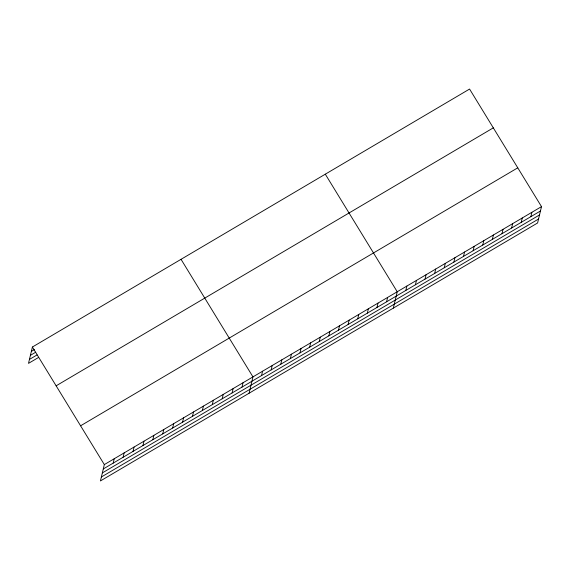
<?xml version="1.0" encoding="UTF-8"?>
<svg xmlns="http://www.w3.org/2000/svg" width="570" height="570" viewBox="0 0 570 570"><rect width="100%" height="100%" fill="white"/><g stroke="black" fill="none" stroke-linecap="round" stroke-linejoin="round"><path stroke-width="0.85" d="M32.397 347.023L104.324 464.593L100.427 480.945L537.603 222.977L541.5 206.625L469.573 89.055L32.397 347.023L28.5 363.375L38.411 357.533M113.188 463.111L114.228 458.743M123.099 457.261L124.139 452.901M133.01 451.419L134.05 447.051M142.92 445.569L143.961 441.201M152.824 439.719L153.864 435.359M162.735 433.877L163.775 429.509M172.646 428.027L173.686 423.66M182.557 422.178L183.597 417.817M192.468 416.335L193.508 411.968M202.371 410.486L203.412 406.118M212.282 404.636L213.322 400.275M222.193 398.793L223.233 394.426M232.104 392.944L233.144 388.576M242.015 387.094L243.055 382.734M249.069 393.236L252.959 376.884L181.039 259.314M261.537 375.573L262.578 371.205M271.156 369.901L272.196 365.534M280.775 364.223L281.815 359.855M290.394 358.544L291.434 354.184M300.012 352.873L301.053 348.505M309.631 347.194L310.671 342.834M319.25 341.523L320.29 337.155M328.869 335.844L329.902 331.483M338.48 330.173L339.52 325.805M348.099 324.494L349.139 320.133M357.718 318.822L358.758 314.455M367.337 313.144L368.377 308.776M376.955 307.472L377.995 303.105M386.574 301.794L387.614 297.426M393.336 308.106L397.233 291.755L325.306 174.185M405.811 290.443L406.852 286.076M415.423 284.765L416.463 280.404M425.042 279.093L426.082 274.726M434.661 273.415L435.701 269.054M444.279 267.743L445.32 263.376M453.898 262.065L454.938 257.704M463.517 256.393L464.557 252.026M473.136 250.715L474.176 246.354M482.754 245.043L483.795 240.675M492.373 239.364L493.413 234.997M501.985 233.693L503.025 229.325M511.603 228.014L512.644 223.647M521.222 222.343L522.263 217.975M530.841 216.664L531.881 212.296M31.357 351.384L34.407 349.588M30.417 355.345L35.746 352.196M29.441 359.421L37.064 354.925M56.131 385.819L493.314 127.851M80.584 425.797L517.767 167.822M104.324 464.593L541.5 206.625M103.284 468.96L540.46 210.993M102.336 472.915L539.519 214.947M101.367 476.99L538.543 219.022"/></g></svg>
